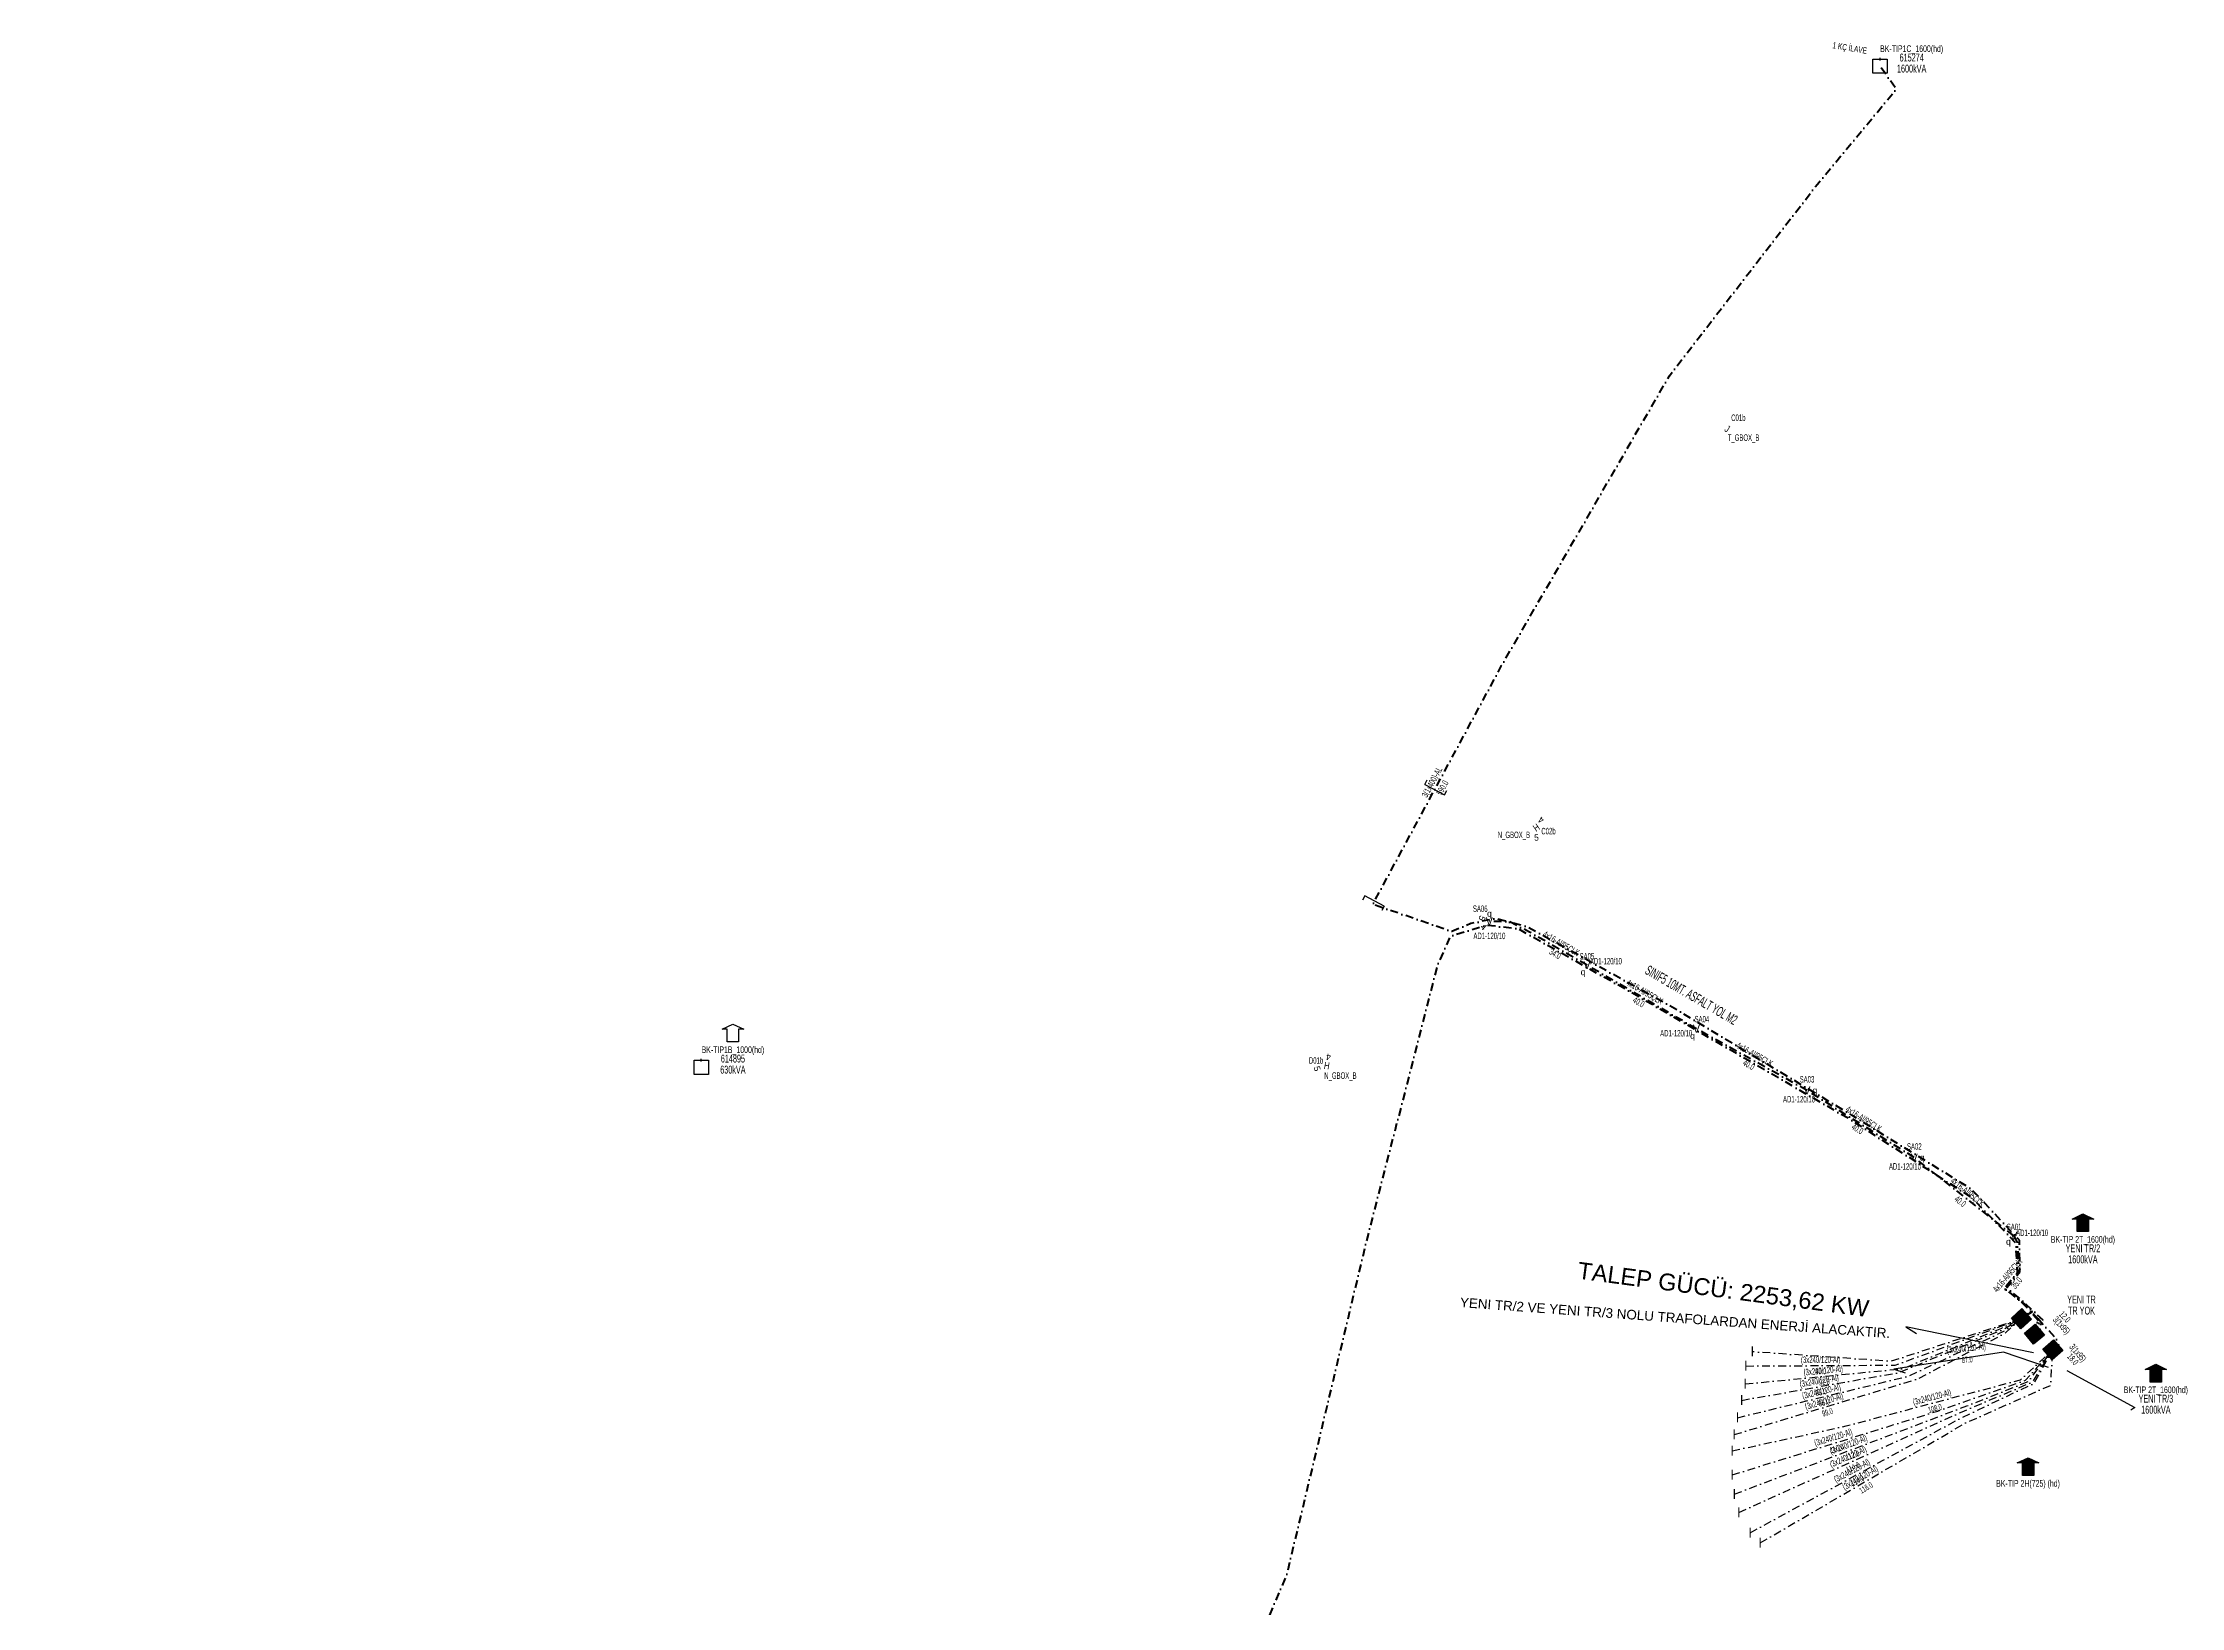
# Model space of a CAD drawing. Header units: millimetres. Extents: x 415613 to 418320, y 4041404 to 4044577.
# Drawn here: x 416280 to 416955, y 4043600 to 4044094 of the extents above; entities that cross this region are included whole.
import ezdxf
from ezdxf.enums import TextEntityAlignment as Align

# ---------------------------------------------------------------- set-up
doc = ezdxf.new("R2010")
doc.units = ezdxf.units.MM
doc.linetypes.add('DASHDOT', pattern=[5, 2.5, -1.25, 0, -1.25])
for name, color, linetype, lineweight in [('DIREK_AYD_YENI', 152, 'Continuous', 25), ('DIREK_BOX_MEVCUT', 5, 'Continuous', 25), ('DIREK_BOX_YENI', 5, 'Continuous', 25), ('HAT_ABH_YERALTI_YENI', 6, 'DASHDOT', 80), ('HAT_ABONE_YERALTI_MEVCUT', 56, 'DASHDOT', 30), ('HAT_AYD_YERALTI_YENI', 4, 'DASHDOT', 40), ('HAT_OG_YERALTI_YENI', 1, 'DASHDOT', 70), ('KOFRE_ABONE_YENI', 6, 'Continuous', 25), ('KULLANICI', 1, 'Continuous', 25), ('TRAFO_MEVCUT', 5, 'Continuous', 30), ('TRAFO_TADILAT_BYSK', 5, 'Continuous', 30), ('TRAFO_YENI', 5, 'Continuous', 30)]:
    doc.layers.add(name, color=color, linetype=linetype, lineweight=lineweight)
doc.layers.add('NIA_OG', color=6, linetype='Continuous')
doc.styles.add('Direk', font='B_CAD')
doc.styles.get("Standard").update_dxf_attribs({"font": 'Arial'})

# ---------------------------------------------------------------- blocks, each defined once
blk = doc.blocks.new('OG_NIA', base_point=(-43.6726, 128.9236))
at = {"layer": 'NIA_OG'}
for p, q in [((-43.672618, 132.403582), (-45.232618, 132.403582)), ((-43.672618, 125.443582), (-43.672618, 132.403582)), ((-43.672618, 125.443582), (-45.232618, 125.443582))]:
    blk.add_line(p, q, dxfattribs=at)
blk = doc.blocks.new('YENI_BINA_KARE')
blk.add_hatch(color=5).paths.add_polyline_path([(-2.25, -2.25), (2.25, -2.25), (2.25, 2.25), (-2.25, 2.25)])
at = {"layer": 'TRAFO_TADILAT_BYSK', "linetype": 'Continuous'}
for p, q in [((-2.25, -2.25), (-2.25, 2.25)), ((-2.25, 2.25), (2.25, 2.25)), ((0, 1.8), (0, 2.7)), ((2.25, 2.25), (2.25, -2.25)), ((2.25, -2.25), (-2.25, -2.25))]:
    blk.add_line(p, q, dxfattribs=at)
blk = doc.blocks.new('YENI_BETKOSK')
at = {"layer": 'TRAFO_YENI', "linetype": 'Continuous'}
for p, q in [((-3.4, 2), (0, 3.6)), ((-1.8, 2), (-3.4, 2)), ((-1.8, -2), (-1.8, 2)), ((0, 3.6), (3.4, 2)), ((3.4, 2), (1.8, 2)), ((1.8, 2), (1.8, -2)), ((1.8, -2), (-1.8, -2))]:
    blk.add_line(p, q, dxfattribs=at)
for points in [[(-3.4, 2), (-1.8, 2), (-1.8, 2.752941)], [(-1.8, 2.752941), (0, -2), (0, 3.6)], [(-1.8, -2), (-1.8, 2.752941), (0, -2)], [(0, -2), (0, 3.6), (1.8, -2)], [(0, 3.6), (1.8, -2), (1.8, 2.752941)], [(1.8, 2), (1.8, 2.752941), (3.4, 2)]]:
    blk.add_solid(points, dxfattribs=at)
blk = doc.blocks.new('MEV_BINA_KARE')
at = {"layer": 'TRAFO_MEVCUT', "linetype": 'Continuous'}
for p, q in [((-2.25, -2.25), (-2.25, 2.25)), ((-2.25, 2.25), (2.25, 2.25)), ((0, 1.8), (0, 2.7)), ((2.25, 2.25), (2.25, -2.25)), ((2.25, -2.25), (-2.25, -2.25))]:
    blk.add_line(p, q, dxfattribs=at)
blk = doc.blocks.new('MEV_BETKOSK')
at = {"layer": 'TRAFO_MEVCUT', "linetype": 'Continuous'}
for p, q in [((-3.4, 2), (0, 3.6)), ((-1.8, 2), (-3.4, 2)), ((-1.8, -2), (-1.8, 2)), ((0, 3.6), (3.4, 2)), ((3.4, 2), (1.8, 2)), ((1.8, 2), (1.8, -2)), ((1.8, -2), (-1.8, -2))]:
    blk.add_line(p, q, dxfattribs=at)

msp = doc.modelspace()

# ---------------------------------------------------------------- linework, layer by layer
at = {"layer": 'HAT_ABH_YERALTI_YENI', "flags": 128}
for points in [[(416908.885, 4043686.232), (416911.63419, 4043690.661354), (416904.915916, 4043696.935036), (416900.173605, 4043700.936361), (416904.273728, 4043705.678673), (416904.17493, 4043715.904281), (416889.078908, 4043732.011051), (416851.527608, 4043755.236421), (416795.148948, 4043789.198566), (416748.463245, 4043815.054975), (416738.587036, 4043817.594571), (416730.827158, 4043816.042596), (416724.760344, 4043813.502999), (416699.787644, 4043822.10941), (416740.529371, 4043897.547825), (416793.551451, 4043989.165549), (416840.300063, 4044049.68647), (416865.260218, 4044079.740305), (416860.1, 4044086.976)], [(416908.885, 4043686.232), (416910.609172, 4043690.524033), (416904.696011, 4043696.494806), (416899.436492, 4043700.752512), (416903.527229, 4043705.59461), (416903.026323, 4043715.028351), (416889.219952, 4043729.282328), (416850.583355, 4043754.135645), (416780.926825, 4043794.53711), (416745.711086, 4043814.345964), (416735.806659, 4043815.446456), (416724.251494, 4043811.961565), (416720.216358, 4043802.790799), (416697.588134, 4043714.835083), (416672.574884, 4043610.177459), (416654.100642, 4043566.745865), (416640.132861, 4043542.055342), (416581.646147, 4043469.714574), (416466.714618, 4043335.218668), (416425.939983, 4043286.1198), (416384.988965, 4043239.53301), (416340.707553, 4043184.28332), (416298.678099, 4043133.213184), (416279.501483, 4043105.866877), (416402.937691, 4043017.095785), (416592.089998, 4042879.763295), (416669.146018, 4042825.383388), (416705.722699, 4042796.556003), (416719.05149, 4042784.4671), (416697.043487, 4042756.569632), (416692.703881, 4042745.720616), (416750.978593, 4042704.494357), (416750.916, 4042697.63)]]:
    msp.add_lwpolyline(points, dxfattribs=at)
at = {"layer": 'HAT_ABONE_YERALTI_MEVCUT', "flags": 128}
for points in [[(416813.993284, 4043654.476205), (416871.932652, 4043672.071789), (416899.548194, 4043686.49506), (416904.785, 4043691.123)], [(416815.050379, 4043659.834047), (416868.971911, 4043672.936277), (416899.612413, 4043687.329904), (416904.785, 4043691.123)], [(416816.365909, 4043665.315421), (416865.975378, 4043674.088463), (416898.970225, 4043687.715217), (416904.785, 4043691.123)], [(416817.506999, 4043670.50104), (416867.11958, 4043675.306074), (416898.56291, 4043688.176322), (416904.785, 4043691.123)], [(416817.719017, 4043676.168823), (416864.934339, 4043676.4462), (416904.785, 4043691.123)], [(416904.785, 4043691.123), (416863.604193, 4043677.681336), (416819.734674, 4043680.689834)], [(416813.408604, 4043649.360257), (416849.453174, 4043657.250155), (416904.540247, 4043671.824762), (416914.681, 4043681.282)], [(416813.408604, 4043641.759419), (416878.35536, 4043661.943673), (416906.034293, 4043671.660517), (416914.681, 4043681.282)], [(416814.054804, 4043635.675172), (416887.495368, 4043663.54935), (416906.933356, 4043671.275205), (416914.681, 4043681.282)], [(416815.499913, 4043629.894735), (416886.013204, 4043661.696646), (416908.346169, 4043671.146767), (416914.681, 4043681.282)], [(416819.032403, 4043623.472027), (416885.148609, 4043659.4734), (416908.731482, 4043670.697235), (416914.681, 4043681.282)], [(416822.243757, 4043620.260673), (416887.24834, 4043658.238264), (416914.050795, 4043670.095571), (416914.681, 4043681.282)]]:
    msp.add_lwpolyline(points, dxfattribs=at)
at = {"layer": 'HAT_AYD_YERALTI_YENI', "flags": 128}
for points in [[(416767.504, 4043802.863), (416749.322061, 4043813.343029), (416743.144212, 4043816.598922), (416736.632426, 4043816.682406)], [(416802.08396, 4043782.758231), (416767.504, 4043802.863)], [(416837.031528, 4043763.298851), (416802.08396, 4043782.758231)], [(416870.934497, 4043742.071776), (416837.031528, 4043763.298851)], [(416902.37, 4043717.337), (416870.934497, 4043742.071776)], [(416902.37, 4043717.337), (416903.462098, 4043715.219334), (416903.758492, 4043709.53844), (416904.252483, 4043706.574496), (416899.361974, 4043700.696006), (416908.522436, 4043693.554219), (416904.785, 4043691.123)]]:
    msp.add_lwpolyline(points, dxfattribs=at)
at = {"layer": 'HAT_OG_YERALTI_YENI', "flags": 128}
for points in [[(416908.885, 4043686.232), (416910.925951, 4043689.504033), (416907.905797, 4043693.153694), (416904.785, 4043691.123)], [(416908.885, 4043686.232), (416910.038491, 4043691.190496), (416916.067537, 4043684.391163), (416914.681, 4043681.282)]]:
    msp.add_lwpolyline(points, dxfattribs=at)
at = {"layer": 'KULLANICI', "flags": 128}
for points in [[(416908.612663, 4043680.337293), (416868.220885, 4043688.592043), (416871.655879, 4043686.472578)], [(416908.612663, 4043680.337293), (416868.220885, 4043688.592043), (416871.655879, 4043686.472578)], [(416913.387402, 4043675.656001), (416899.135831, 4043680.552695), (416864.493551, 4043675.144406), (416868.00163, 4043673.975047)], [(416913.387402, 4043675.656001), (416899.135831, 4043680.552695), (416864.493551, 4043675.144406), (416868.00163, 4043673.975047)], [(416919.178609, 4043674.769963), (416940.59813, 4043663.076366), (416939.361307, 4043662.233078)], [(416919.178609, 4043674.769963), (416940.59813, 4043663.076366), (416939.361307, 4043662.233078)]]:
    msp.add_lwpolyline(points, dxfattribs=at)

# ---------------------------------------------------------------- block references
at = {"layer": 'NIA_OG'}
for p, rotation in [((416719.365174, 4043858.359661), 241.628024), ((416700.357418, 4043823.164417), 61.628024)]:
    msp.add_blockref('OG_NIA', p, dxfattribs=dict(at, rotation=rotation))
at = {"layer": 'TRAFO_MEVCUT'}
for name, p in [('MEV_BINA_KARE', (416860.1, 4044086.976)), ('MEV_BETKOSK', (416497.598984, 4043780.59167)), ('MEV_BINA_KARE', (416487.598984, 4043770.59167))]:
    msp.add_blockref(name, p, dxfattribs=at)
at = {"layer": 'TRAFO_YENI'}
for p in [(416924.2172, 4043720.637066), (416924.2172, 4043720.637066), (416947.277411, 4043673.112383), (416947.277411, 4043673.112383), (416906.88164, 4043643.52958), (416906.88164, 4043643.52958)]:
    msp.add_blockref('YENI_BETKOSK', p, dxfattribs=at)
for p, rotation in [((416904.785, 4043691.123), 311.964643), ((416904.785, 4043691.123), 311.964643), ((416908.885, 4043686.232), 310.02379), ((416908.885, 4043686.232), 310.02379), ((416914.681, 4043681.282), 310.88116), ((416914.681, 4043681.282), 310.88116)]:
    msp.add_blockref('YENI_BINA_KARE', p, dxfattribs=dict(at, rotation=rotation))

# ---------------------------------------------------------------- texts
at = {"layer": 'DIREK_AYD_YENI', "width": 0.53}
for s, p in [('SA06', (416733.762774, 4043820.700655)), ('AD1-120/10', (416736.669988, 4043812.12253)), ('SA05', (416767.500354, 4043805.673196)), ('AD1-120/10', (416773.471356, 4043804.123404)), ('SA04', (416803.814973, 4043785.800203)), ('AD1-120/10', (416795.679006, 4043781.365486)), ('SA03', (416837.031528, 4043766.798851)), ('AD1-120/10', (416834.504578, 4043760.488975)), ('SA02', (416870.934497, 4043745.571776)), ('AD1-120/10', (416867.988614, 4043739.2619)), ('SA01', (416902.475309, 4043720.147196)), ('AD1-120/10', (416908.172796, 4043718.285595))]:
    msp.add_text(s, height=2.05, dxfattribs=at).set_placement(p, align=Align.MIDDLE_CENTER)
at = {"layer": 'DIREK_AYD_YENI', "color": 32, "style": 'Direk'}
for s, rotation, p in [('5', 246.765481, (416734.335182, 4043817.668645)), ('4', 314.26548, (416734.842143, 4043814.937446))]:
    msp.add_text(s, height=2, rotation=rotation, dxfattribs=at).set_placement(p, align=Align.MIDDLE_CENTER)
at = {"layer": 'DIREK_AYD_YENI', "style": 'Direk'}
for p in [(416736.632426, 4043816.682406), (416767.504, 4043802.863), (416802.08396, 4043782.758231), (416837.031528, 4043763.298851), (416870.934497, 4043742.071776), (416902.37, 4043717.337)]:
    msp.add_text('V', height=2.5, dxfattribs=at).set_placement(p, align=Align.MIDDLE_CENTER)
at = {"layer": 'DIREK_AYD_YENI', "color": 4, "style": 'Direk'}
for p in [(416736.664475, 4043819.182201), (416766.251493, 4043800.699386), (416800.847522, 4043780.585394), (416839.531528, 4043763.300167), (416873.434497, 4043742.073091), (416900.671011, 4043715.503032)]:
    msp.add_text('q', height=2, dxfattribs=at).set_placement(p, align=Align.MIDDLE_CENTER)
at = {"layer": 'DIREK_BOX_MEVCUT', "width": 0.53}
for s, p in [('N_GBOX_B', (416744.404373, 4043844.049152)), ('C02b', (416755.339047, 4043845.229156)), ('D01b', (416681.884426, 4043772.745922)), ('N_GBOX_B', (416689.582079, 4043767.959694))]:
    msp.add_text(s, height=2.05, dxfattribs=at).set_placement(p, align=Align.MIDDLE_CENTER)
at = {"layer": 'DIREK_BOX_MEVCUT', "style": 'Direk', "width": 0.8}
for rotation, p in [(34.579085, (416751.501, 4043846.348)), (350.719739, (416685.284, 4043771.096))]:
    msp.add_text('H', height=2.25, rotation=rotation, dxfattribs=at).set_placement(p, align=Align.MIDDLE_CENTER)
at = {"layer": 'DIREK_BOX_MEVCUT', "color": 32, "style": 'Direk'}
for s, rotation, p in [('5', 359.956531, (416751.542104, 4043843.204767)), ('4', 507.636617, (416752.999804, 4043848.713077)), ('5', 286.116924, (416682.23767, 4043770.175067)), ('4', 529.31469, (416685.803161, 4043773.847449))]:
    msp.add_text(s, height=2, rotation=rotation, dxfattribs=at).set_placement(p, align=Align.MIDDLE_CENTER)
at = {"layer": 'DIREK_BOX_YENI', "style": 'Direk', "width": 0.8}
msp.add_text('J', height=2.25, rotation=328.558561, dxfattribs=at).set_placement((416811.828, 4043972.386), align=Align.MIDDLE_CENTER)
at = {"layer": 'DIREK_BOX_YENI', "width": 0.53}
for s, p in [('C01b', (416815.328, 4043975.886)), ('T_GBOX_B', (416816.98031, 4043969.588225))]:
    msp.add_text(s, height=2.05, dxfattribs=at).set_placement(p, align=Align.MIDDLE_CENTER)
at = {"layer": 'HAT_ABH_YERALTI_YENI', "lineweight": 30, "width": 0.53}
msp.add_text('3(1x400)-AL', height=2.05, rotation=61.628024, dxfattribs=at).set_placement((416719.410609, 4043860.232532), align=Align.CENTER)
msp.add_text('590.0', height=2.05, rotation=61.628024, dxfattribs=at).set_placement((416720.906406, 4043859.424702), align=Align.TOP_CENTER)
at = {"layer": 'HAT_ABONE_YERALTI_MEVCUT', "lineweight": 30, "width": 0.53}
for rotation, p in [(365.470804, (416887.405559, 4043680.814796)), (0.336593, (416841.321685, 4043677.157497)), (5.531907, (416842.23135, 4043673.749598)), (10.028621, (416841.022624, 4043670.538955)), (13.657444, (416841.810446, 4043667.211128)), (14.819418, (416876.779303, 4043665.359185)), (16.892991, (416842.715971, 4043664.087319)), (17.264281, (416845.629719, 4043652.66325)), (24.275656, (416850.407101, 4043646.570532)), (20.784129, (416850.473465, 4043650.406946)), (28.569027, (416851.684021, 4043642.219219)), (30.29473, (416854.317268, 4043639.983394))]:
    msp.add_text('(3x240/120-Al)', height=2.05, rotation=rotation, dxfattribs=at).set_placement(p, align=Align.CENTER)
for s, rotation, p in [('90.0', 0.336593, (416841.331671, 4043675.457526)), ('87.0', 365.470804, (416887.567634, 4043679.12254)), ('93.0', 10.028621, (416841.318662, 4043668.864929)), ('91.0', 5.531907, (416842.39523, 4043672.057515)), ('96.0', 13.657444, (416842.211844, 4043665.559196)), ('99.0', 16.892991, (416843.209965, 4043662.460675)), ('108.0', 14.819418, (416877.214118, 4043663.715732)), ('110.0', 17.264281, (416846.134245, 4043651.039842)), ('112.0', 20.784129, (416851.076707, 4043648.817576)), ('114.0', 24.275656, (416851.106017, 4043645.020849)), ('114.0', 28.569027, (416852.49699, 4043640.726208)), ('116.0', 30.29473, (416855.17483, 4043638.515543))]:
    msp.add_text(s, height=1.9, rotation=rotation, dxfattribs=at).set_placement(p, align=Align.TOP_CENTER)
at = {"layer": 'HAT_AYD_YERALTI_YENI', "lineweight": 30, "width": 0.53}
for rotation, p in [(330.039729, (416758.837274, 4043808.839314)), (329.826947, (416785.220956, 4043793.545334)), (330.890221, (416819.971256, 4043773.771177)), (327.948799, (416854.434088, 4043753.405752)), (321.802844, (416887.177862, 4043730.372392)), (410.24182, (416901.153791, 4043704.178867))]:
    msp.add_text('4x16-Al/95ÇLK', height=2.05, rotation=rotation, dxfattribs=at).set_placement(p, align=Align.CENTER)
for s, rotation, p in [('34.0', 330.039729, (416757.988295, 4043807.366482)), ('40.0', 329.826947, (416784.366513, 4043792.075665)), ('40.0', 330.890221, (416819.144232, 4043772.285905)), ('40.0', 327.948799, (416853.531937, 4043751.964875)), ('40.0', 321.802844, (416886.126634, 4043729.036383)), ('35.0', 410.24182, (416902.460667, 4043703.091634))]:
    msp.add_text(s, height=2.05, rotation=rotation, dxfattribs=at).set_placement(p, align=Align.TOP_CENTER)
at = {"layer": 'HAT_OG_YERALTI_YENI', "lineweight": 30, "width": 0.53}
for rotation, p in [(313.264295, (416916.743633, 4043688.336908)), (310.695531, (416921.861026, 4043679.682742))]:
    msp.add_text('3(1x95)', height=2.05, rotation=rotation, dxfattribs=at).set_placement(p, align=Align.CENTER)
for s, rotation, p in [('12.0', 313.264295, (416919.267623, 4043692.415689)), ('18.0', 310.695531, (416921.826087, 4043678.992268))]:
    msp.add_text(s, height=2.05, rotation=rotation, dxfattribs=at).set_placement(p, align=Align.TOP_CENTER)
at = {"layer": 'KOFRE_ABONE_YENI', "style": 'Direk'}
for p in [(416819.734674, 4043680.689834), (416817.719017, 4043676.168823), (416817.506999, 4043670.50104), (416815.050379, 4043659.834047), (416816.365909, 4043665.315421), (416813.993284, 4043654.476205), (416813.408604, 4043649.360257), (416813.408604, 4043641.759419), (416814.054804, 4043635.675172), (416815.499913, 4043629.894735), (416819.032403, 4043623.472027), (416822.243757, 4043620.260673)]:
    msp.add_text('l', height=3, dxfattribs=at).set_placement(p, align=Align.MIDDLE_CENTER)
at = {"layer": 'KULLANICI', "width": 0.6}
msp.add_text('1 KÇ İLAVE', height=1.9701, rotation=350.4201, dxfattribs=at).set_placement((416850.710002, 4044093.723924), align=Align.TOP_CENTER)
at = {"layer": 'KULLANICI', "width": 0.53}
msp.add_text('SINIF5 10MT. ASFALT YOL M2', height=3.1078, rotation=329.8228, dxfattribs=at).set_placement((416800.496, 4043793.4365), align=Align.MIDDLE_CENTER)
msp.add_text('SINIF5 10MT. ASFALT YOL M2', height=3.1078, rotation=329.8228, dxfattribs=at).set_placement((416800.496, 4043793.4365), align=Align.MIDDLE_CENTER)
at = {"layer": 'KULLANICI'}
msp.add_text('TALEP GÜCÜ: 2253,62 KW', height=5.3317, rotation=352.4457, dxfattribs=at).set_placement((416764.277044, 4043703.8289))
msp.add_text('TALEP GÜCÜ: 2253,62 KW', height=5.3317, rotation=352.4457, dxfattribs=at).set_placement((416764.277044, 4043703.8289))
msp.add_text('YENI TR/2 VE YENI TR/3 NOLU TRAFOLARDAN ENERJİ ALACAKTIR.', height=3.032401, rotation=355.8799, dxfattribs=at).set_placement((416795.340833, 4043691.4216), align=Align.MIDDLE_CENTER)
msp.add_text('YENI TR/2 VE YENI TR/3 NOLU TRAFOLARDAN ENERJİ ALACAKTIR.', height=3.032401, rotation=355.8799, dxfattribs=at).set_placement((416795.340833, 4043691.4216), align=Align.MIDDLE_CENTER)
at = {"layer": 'TRAFO_MEVCUT', "width": 0.6}
for s, height, p in [('BK-TIP1C_1600(hd)', 2.1, (416870.1, 4044091.476)), ('1600kVA', 2.5, (416870.1, 4044084.976)), ('615274', 2.5, (416870.1, 4044088.476)), ('BK-TIP1B_1000(hd)', 2.1, (416497.598984, 4043775.09167)), ('630kVA', 2.5, (416497.598984, 4043768.59167)), ('614895', 2.5, (416497.598984, 4043772.09167))]:
    msp.add_text(s, height=height, dxfattribs=at).set_placement(p, align=Align.CENTER)
at = {"layer": 'TRAFO_YENI', "width": 0.6}
for s, height, p in [('BK-TIP 2T_1600(hd)', 2.1, (416924.2172, 4043715.137066)), ('BK-TIP 2T_1600(hd)', 2.1, (416924.2172, 4043715.137066)), ('YENI TR/2', 2.5, (416924.2172, 4043712.137066)), ('YENI TR/2', 2.5, (416924.2172, 4043712.137066)), ('1600kVA', 2.5, (416924.2172, 4043708.637066)), ('1600kVA', 2.5, (416924.2172, 4043708.637066)), ('YENI TR', 2.5, (416923.765629, 4043695.952006)), ('YENI TR', 2.5, (416923.765629, 4043695.952006)), ('TR YOK', 2.5, (416923.765629, 4043692.452006)), ('TR YOK', 2.5, (416923.765629, 4043692.452006)), ('BK-TIP 2T_1600(hd)', 2.1, (416947.277411, 4043667.612383)), ('BK-TIP 2T_1600(hd)', 2.1, (416947.277411, 4043667.612383)), ('YENI TR/3', 2.5, (416947.277411, 4043664.612383)), ('YENI TR/3', 2.5, (416947.277411, 4043664.612383)), ('1600kVA', 2.5, (416947.277411, 4043661.112383)), ('1600kVA', 2.5, (416947.277411, 4043661.112383)), ('BK-TIP 2H(725) (hd)', 2.1, (416906.88164, 4043638.02958)), ('BK-TIP 2H(725) (hd)', 2.1, (416906.88164, 4043638.02958))]:
    msp.add_text(s, height=height, dxfattribs=at).set_placement(p, align=Align.CENTER)

doc.saveas('drawing.dxf')
